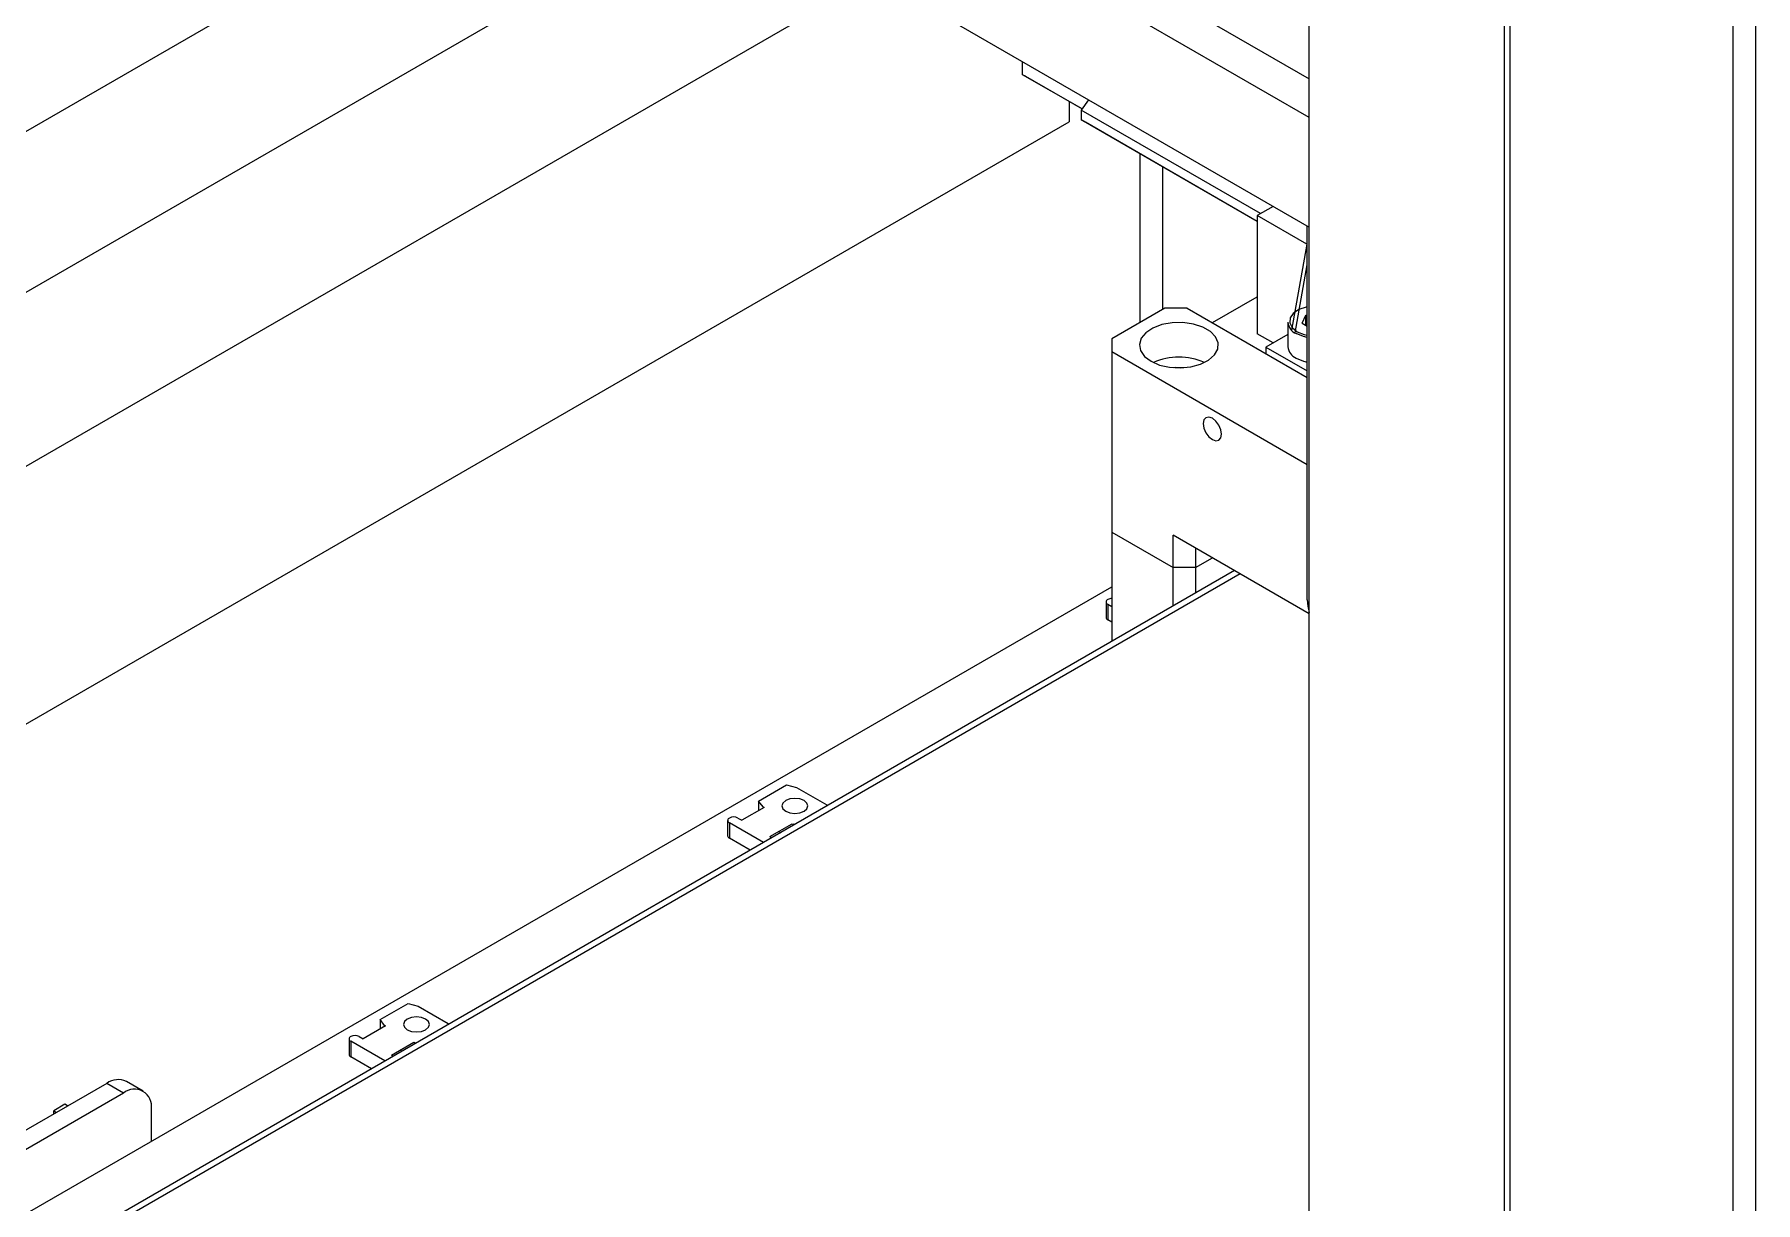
# Model space of a CAD drawing. Header units: millimetres. Extents: x 169 to 14583, y -399 to 10804.
# Drawn here: x 11556.8 to 11774.9, y 7542.9 to 7690.9 of the extents above; entities that cross this region are included whole.
import ezdxf

# ---------------------------------------------------------------- set-up
doc = ezdxf.new("R2010")
doc.units = ezdxf.units.MM
doc.header["$LTSCALE"] = 35

msp = doc.modelspace()

# ---------------------------------------------------------------- linework, layer by layer
at = {"color": 7, "linetype": 'Continuous', "lineweight": 18}
for p, q in [((11718.308, 7391.709), (11718.308, 7884.647)), ((11772.048, 7294.927), (11772.048, 7883.835)), ((11774.877, 7878.12), (11774.877, 7297.659)), ((11743.057, 7387.629), (11743.057, 7779.316)), ((11743.764, 7387.221), (11743.764, 7779.8)), ((11643.461, 7728.503), (11718.308, 7685.295)), ((11483.291, 7636.854), (11638.333, 7726.358)), ((11718.308, 7680.396), (11641.34, 7724.829)), ((11644.229, 7709.348), (11483.291, 7616.44)), ((11644.875, 7708.907), (11718.308, 7666.514)), ((11659.618, 7696.188), (11452.219, 7576.459)), ((11681.998, 7685.831), (11681.998, 7687.476)), ((11689.522, 7681.488), (11681.998, 7685.831)), ((11682.352, 7685.627), (11681.998, 7685.831)), ((11682.352, 7685.627), (11689.522, 7681.488)), ((11687.903, 7682.423), (11687.903, 7679.855)), ((11690.336, 7682.663), (11689.423, 7681.344)), ((11517.136, 7581.273), (11687.903, 7679.855)), ((11712.156, 7668.221), (11689.423, 7681.344)), ((11689.423, 7681.344), (11689.423, 7680.12)), ((11711.732, 7667.241), (11689.423, 7680.12)), ((11689.423, 7680.12), (11689.953, 7679.813)), ((11711.732, 7667.241), (11689.953, 7679.813)), ((11696.839, 7675.839), (11696.839, 7654.397)), ((11699.767, 7656.088), (11699.767, 7674.148)), ((11713.754, 7669.144), (11711.732, 7667.977)), ((11718.025, 7664.344), (11711.732, 7667.977)), ((11711.732, 7667.977), (11711.732, 7653.006)), ((11718.061, 7619.294), (11718.061, 7666.657)), ((11718.025, 7664.344), (11716.067, 7653.457)), ((11718.061, 7664.323), (11718.025, 7664.344)), ((11716.51, 7653.099), (11718.061, 7661.72)), ((11700.03, 7656.239), (11693.312, 7652.361)), ((11702.858, 7656.239), (11700.03, 7656.239)), ((11702.858, 7656.239), (11718.061, 7647.463)), ((11706.041, 7654.402), (11711.732, 7657.688)), ((11715.621, 7654.444), (11715.621, 7651.341)), ((11717.409, 7654.342), (11717.868, 7655.331)), ((11717.409, 7654.342), (11718.061, 7653.966)), ((11717.868, 7655.331), (11718.061, 7655.361)), ((11717.868, 7654.077), (11717.868, 7655.331)), ((11693.312, 7652.361), (11693.312, 7650.729)), ((11713.757, 7651.836), (11711.732, 7653.006)), ((11715.621, 7652.913), (11712.828, 7651.3)), ((11693.312, 7650.729), (11718.061, 7636.441)), ((11693.312, 7650.729), (11693.312, 7627.865)), ((11712.828, 7651.3), (11718.061, 7648.279)), ((11712.828, 7651.3), (11712.828, 7650.484)), ((11693.312, 7627.865), (11701.09, 7623.375)), ((11693.312, 7627.865), (11693.312, 7614.015)), ((11718.308, 7617.518), (11701.09, 7627.458)), ((11701.09, 7623.375), (11701.09, 7627.458)), ((11703.919, 7625.825), (11703.919, 7623.375)), ((11703.919, 7623.375), (11701.09, 7623.375)), ((11701.09, 7618.506), (11701.09, 7623.375)), ((11703.919, 7623.375), (11706.041, 7624.6)), ((11703.919, 7623.375), (11703.919, 7620.139)), ((11708.844, 7622.982), (11527.409, 7518.241)), ((11709.576, 7622.559), (11528.141, 7517.819)), ((11521.429, 7521.693), (11693.312, 7620.919)), ((11692.574, 7619.007), (11692.574, 7617.048)), ((11693.312, 7618.402), (11692.794, 7618.701)), ((11692.794, 7618.701), (11692.794, 7616.742)), ((11693.312, 7616.442), (11692.794, 7616.742)), ((11648.54, 7593.767), (11652.076, 7595.808)), ((11652.076, 7595.808), (11653.349, 7595.481)), ((11653.349, 7595.481), (11657.167, 7593.277)), ((11649.229, 7592.961), (11646.4, 7591.329)), ((11649.106, 7593.032), (11648.54, 7593.767)), ((11648.54, 7593.767), (11648.54, 7592.564)), ((11649.106, 7593.032), (11649.229, 7592.961)), ((11649.106, 7593.032), (11649.106, 7592.891)), ((11657.167, 7593.277), (11657.235, 7593.189)), ((11644.608, 7591.318), (11644.608, 7589.358)), ((11649.146, 7588.519), (11644.828, 7591.011)), ((11644.828, 7591.011), (11644.828, 7589.052)), ((11645.889, 7591.624), (11646.4, 7591.329)), ((11649.974, 7589.266), (11652.802, 7590.899)), ((11652.802, 7590.899), (11652.925, 7590.828)), ((11653.078, 7590.789), (11652.925, 7590.828)), ((11652.925, 7590.7), (11652.925, 7590.828)), ((11647.449, 7587.539), (11644.828, 7589.052)), ((11649.974, 7589.266), (11650.207, 7589.131)), ((11651.105, 7589.919), (11651.338, 7589.784)), ((11600.575, 7566.077), (11604.111, 7568.118)), ((11604.111, 7568.118), (11605.383, 7567.791)), ((11605.383, 7567.791), (11609.202, 7565.587)), ((11601.263, 7565.272), (11598.435, 7563.639)), ((11601.141, 7565.342), (11600.575, 7566.077)), ((11600.575, 7566.077), (11600.575, 7564.874)), ((11601.141, 7565.342), (11601.263, 7565.272)), ((11601.141, 7565.342), (11601.141, 7565.201)), ((11609.202, 7565.587), (11609.27, 7565.499)), ((11596.643, 7563.628), (11596.643, 7561.668)), ((11601.181, 7560.829), (11596.863, 7563.322)), ((11596.863, 7563.322), (11596.863, 7561.362)), ((11597.923, 7563.934), (11598.435, 7563.639)), ((11602.008, 7561.576), (11604.837, 7563.209)), ((11603.139, 7562.229), (11603.372, 7562.094)), ((11604.837, 7563.209), (11604.959, 7563.138)), ((11605.112, 7563.099), (11604.959, 7563.138)), ((11604.959, 7563.01), (11604.959, 7563.138)), ((11599.483, 7559.849), (11596.863, 7561.362)), ((11602.008, 7561.576), (11602.241, 7561.441)), ((11565.927, 7557.996), (11512.236, 7527)), ((11568.048, 7556.771), (11565.927, 7557.996)), ((11570.548, 7557.019), (11568.427, 7558.243)), ((11568.048, 7556.771), (11514.357, 7525.776)), ((11560.624, 7555.339), (11559.209, 7554.523)), ((11559.209, 7554.523), (11559.56, 7554.32)), ((11559.209, 7554.118), (11559.209, 7554.523)), ((11560.975, 7555.137), (11560.624, 7555.339)), ((11571.584, 7550.647), (11571.584, 7554.729))]:
    msp.add_line(p, q, dxfattribs=at)
at = {"color": 7, "linetype": 'Continuous', "lineweight": 18, "flags": 128}
for points in [[(11718.061, 7656.411), (11717.922, 7656.382), (11716.989, 7656.061), (11716.287, 7655.582), (11715.892, 7654.998), (11715.847, 7654.371), (11716.157, 7653.77), (11716.788, 7653.26)], [(11698.262, 7649.504), (11699.347, 7649.029), (11700.614, 7648.741), (11701.968, 7648.66), (11703.31, 7648.794), (11704.54, 7649.131), (11705.566, 7649.648), (11706.313, 7650.305), (11706.725, 7651.055), (11706.771, 7651.84), (11706.449, 7652.604), (11705.781, 7653.289), (11704.819, 7653.845), (11703.632, 7654.23), (11702.309, 7654.416), (11700.948, 7654.389), (11699.65, 7654.152), (11698.511, 7653.72), (11697.616, 7653.128), (11697.032, 7652.418), (11696.8, 7651.643), (11696.94, 7650.862), (11697.439, 7650.13), (11698.262, 7649.504)], [(11718.061, 7652.518), (11717.584, 7652.629), (11716.647, 7653.015)], [(11716.788, 7653.26), (11717.672, 7652.896), (11718.061, 7652.803)], [(11716.647, 7649.912), (11717.584, 7649.526), (11718.061, 7649.415)], [(11702.425, 7648.681), (11701.417, 7648.708), (11701.17, 7648.681)], [(11706.04, 7639.584), (11706.486, 7639.429), (11706.865, 7639.502), (11707.118, 7639.793), (11707.207, 7640.258), (11707.118, 7640.825), (11706.865, 7641.408), (11706.486, 7641.918), (11706.04, 7642.279), (11705.593, 7642.434), (11705.215, 7642.36), (11704.962, 7642.069), (11704.873, 7641.605), (11704.962, 7641.038), (11705.215, 7640.455), (11705.593, 7639.944), (11706.04, 7639.584)], [(11718.061, 7619.294), (11718.129, 7618.459), (11718.308, 7617.651)], [(11651.97, 7593.828), (11651.612, 7593.519), (11651.487, 7593.155), (11651.612, 7592.79), (11651.97, 7592.481), (11652.505, 7592.275), (11653.137, 7592.202), (11653.768, 7592.275), (11654.303, 7592.481), (11654.661, 7592.79), (11654.787, 7593.155), (11654.661, 7593.519), (11654.303, 7593.828), (11653.768, 7594.035), (11653.137, 7594.107), (11652.505, 7594.035), (11651.97, 7593.828)], [(11604.005, 7566.138), (11603.647, 7565.829), (11603.521, 7565.465), (11603.647, 7565.1), (11604.005, 7564.791), (11604.54, 7564.585), (11605.171, 7564.512), (11605.803, 7564.585), (11606.338, 7564.791), (11606.696, 7565.1), (11606.821, 7565.465), (11606.696, 7565.829), (11606.338, 7566.138), (11605.803, 7566.345), (11605.171, 7566.417), (11604.54, 7566.345), (11604.005, 7566.138)]]:
    msp.add_lwpolyline(points, dxfattribs=at)
at = {"color": 7, "linetype": 'Continuous', "lineweight": 18}
for centre, radius, start, end in [((11717.3, 7654.566), 1.683, 184.16873, 247.15141), ((11701.797, 7642.337), 7.711, 65.25942, 114.74058), ((11717.3, 7651.463), 1.683, 184.16873, 247.15141), ((11692.91, 7619.007), 0.327, 110.78342, 249.21658), ((11693.301, 7618.362), 1.079, 89.41469, 118.06076), ((11692.949, 7617.085), 0.377, 185.6948, 245.62534), ((11644.944, 7591.318), 0.327, 110.78342, 249.21658), ((11645.358, 7590.6), 1.153, 62.60967, 117.39033), ((11644.984, 7589.395), 0.377, 185.6948, 245.62534), ((11596.979, 7563.628), 0.327, 110.78342, 249.21658), ((11597.393, 7562.91), 1.153, 62.60967, 117.39033), ((11597.018, 7561.706), 0.377, 185.6948, 245.62534), ((11567.391, 7555.951), 2.515, 65.69288, 125.61758), ((11569.428, 7555.079), 2.184, 350.78596, 129.20329)]:
    msp.add_arc(centre, radius, start, end, dxfattribs=at)

doc.saveas('drawing.dxf')
